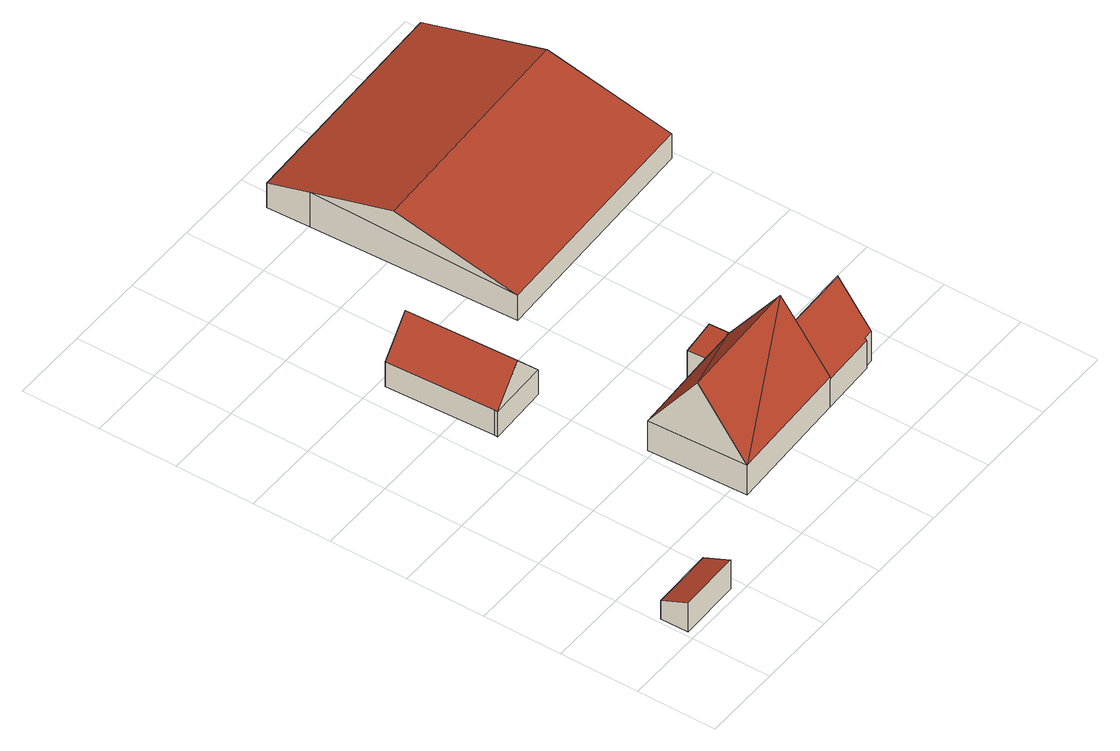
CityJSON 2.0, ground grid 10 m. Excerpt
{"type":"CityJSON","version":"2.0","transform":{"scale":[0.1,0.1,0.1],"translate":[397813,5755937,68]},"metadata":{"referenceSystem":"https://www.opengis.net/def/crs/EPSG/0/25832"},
"CityObjects":{
"building1":{"type":"Building","attributes":{"Gemeindeschluessel":"05515000","Geometrietyp2DReferenz":"3000","function":"51009_1611","roofType":"2100","measuredHeight":4.21},"geometry":[{"type":"Solid","lod":"2","boundaries":[[[[0,1,2,3]],[[4,5,1,0]],[[6,7,5,4]],[[3,2,7,6]],[[4,0,3,6]],[[1,5,7,2]]]],"semantics":{"surfaces":[{"type":"WallSurface"},{"type":"RoofSurface"},{"type":"GroundSurface"}],"values":[[0,0,0,0,1,2]]}}]},
"building2":{"type":"Building","attributes":{"Gemeindeschluessel":"05515000","Geometrietyp2DReferenz":"3000","function":"31001_2700","roofType":"3100","measuredHeight":8.04},"geometry":[{"type":"Solid","lod":"2","boundaries":[[[[8,9,10,11]],[[12,13,9,8]],[[14,15,13,12]],[[16,17,15,14]],[[11,10,17,16]],[[16,18,19,8,11]],[[19,18,14,12]],[[16,14,18]],[[19,12,8]],[[9,13,15,17,10]]]],"semantics":{"surfaces":[{"type":"WallSurface"},{"type":"RoofSurface"},{"type":"GroundSurface"}],"values":[[0,0,0,0,0,1,1,0,0,2]]}}]},
"building3":{"type":"Building","attributes":{"Gemeindeschluessel":"05515000","Geometrietyp2DReferenz":"3000","function":"31001_1000"},"address":[{"country":"Germany","locality":"Münster","thoroughfareNumber":"125","thoroughfareName":"Bösenseller Straße"}],"children":["building3-1","building3-2","building3-3"]},
"building3-1":{"type":"BuildingPart","attributes":{"roofType":"2100","measuredHeight":10.18},"parents":["building3"],"geometry":[{"type":"Solid","lod":"2","boundaries":[[[[20,21,22,23]],[[24,25,21,20]],[[26,27,25,24]],[[28,29,30,31,32]],[[23,22,29,28]],[[32,33,26,24,20,23,28]],[[21,25,27,30,29,22]],[[27,26,33,31,30]],[[33,32,31]]]],"semantics":{"surfaces":[{"type":"WallSurface"},{"type":"RoofSurface"},{"type":"GroundSurface"},{"type":"ClosureSurface"}],"values":[[0,0,0,0,0,1,2,3,3]]}}]},
"building3-2":{"type":"BuildingPart","attributes":{"roofType":"2100","measuredHeight":4.43},"parents":["building3"],"geometry":[{"type":"Solid","lod":"2","boundaries":[[[[34,35,36,37]],[[38,39,35,34]],[[40,41,39,38]],[[42,43,44,41,40]],[[38,34,37,45,42,40]],[[36,35,39,41,44]],[[43,42,45]],[[36,44,43,45,37]]]],"semantics":{"surfaces":[{"type":"WallSurface"},{"type":"RoofSurface"},{"type":"GroundSurface"},{"type":"ClosureSurface"}],"values":[[0,0,0,0,1,2,0,3]]}}]},
"building3-3":{"type":"BuildingPart","attributes":{"roofType":"3100","measuredHeight":12.99},"parents":["building3"],"geometry":[{"type":"Solid","lod":"2","boundaries":[[[[46,47,48,49]],[[50,37,36,47,46]],[[31,30,44,43]],[[49,48,27,26,51]],[[52,49,53]],[[51,54,53,49]],[[53,43,52]],[[43,45,50,46,52]],[[53,54,32,31,43]],[[52,46,49]],[[47,36,44,30,27,48]],[[37,50,45]],[[36,37,45,43,44]],[[33,51,26]],[[30,31,33,26,27]],[[33,32,54,51]],[[32,33,31]]]],"semantics":{"surfaces":[{"type":"WallSurface"},{"type":"RoofSurface"},{"type":"GroundSurface"},{"type":"ClosureSurface"}],"values":[[0,0,0,0,1,1,1,1,0,0,2,0,3,0,3,0,3]]}}]},
"building4":{"type":"Building","attributes":{"Gemeindeschluessel":"05515000","Geometrietyp2DReferenz":"3000","function":"31001_2700","roofType":"5000","measuredHeight":7.81},"geometry":[{"type":"Solid","lod":"2","boundaries":[[[[55,56,57,58]],[[59,60,56,55]],[[61,62,60,59]],[[63,64,62,61]],[[58,57,64,63]],[[65,63,61,59,66]],[[58,65,66,55]],[[55,66,59]],[[63,65,58]],[[56,60,62,64,57]]]],"semantics":{"surfaces":[{"type":"WallSurface"},{"type":"RoofSurface"},{"type":"GroundSurface"}],"values":[[0,0,0,0,0,1,1,0,0,2]]}}]}
},
"vertices":[
[84,10,49],[84,10,7],[83,45,7],[83,45,34],[4,8,49],[4,8,7],[3,43,34],[3,43,7],
[129,491,40],[129,491,4],[135,354,4],[135,354,40],[207,495,40],[207,495,4],[213,352,40],[213,352,4],[135,349,40],[135,349,4],[174,351,84],[168,493,84],
[447,93,48],[447,93,5],[459,94,5],[459,94,48],[447,91,45],[447,91,5],[376,88,45],[376,88,5],[457,136,107],[457,136,5],[374,133,5],[374,133,48],[374,133,107],[376,90,48],
[325,238,44],[325,238,5],[327,213,5],[327,213,44],[347,239,46],[347,239,5],[368,240,49],[368,240,5],[369,215,49],[369,215,48],[369,215,5],[361,214,48],
[209,207,48],[209,207,5],[214,81,5],[214,81,48],[327,213,48],[376,88,48],[212,144,135],[373,151,135],[374,133,110],
[294,436,40],[294,436,4],[592,448,4],[592,448,40],[284,699,54],[284,699,4],[282,754,39],[282,754,4],[579,765,39],[579,765,4],[585,605,82],[288,593,82]
]}
